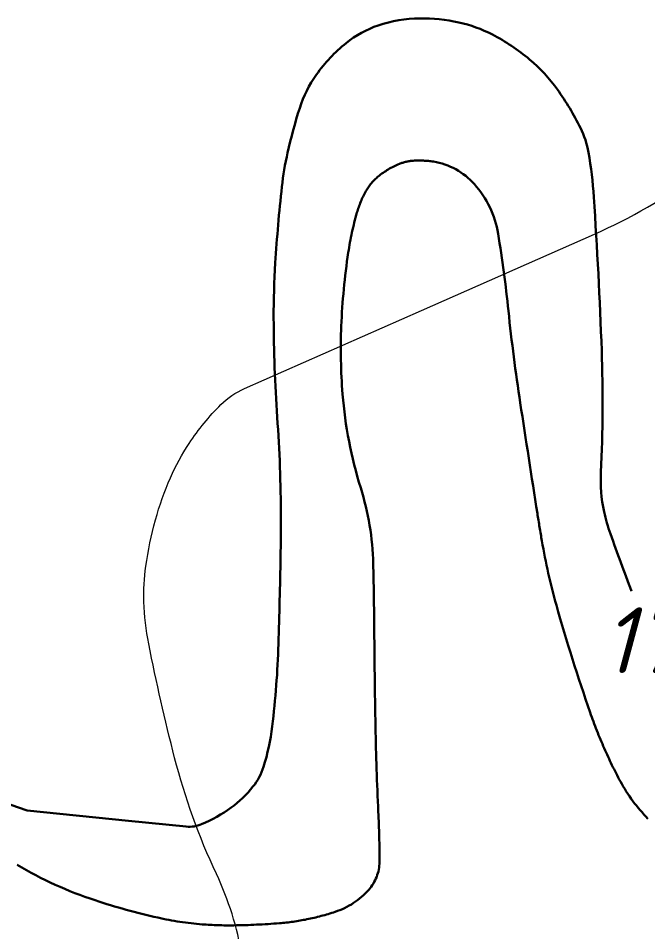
# Model space of a CAD drawing. Header units: millimetres. Extents: x -994 to -400, y 519 to 1360.
# Drawn here: x -519.01 to -495.09, y 615.88 to 650.58 of the extents above; entities that cross this region are included whole.
import ezdxf

# ---------------------------------------------------------------- set-up
doc = ezdxf.new("R2010")
doc.units = ezdxf.units.MM
doc.linetypes.add('ACAD_ISO04W100', pattern=[30, 24, -3, 0, -3])
doc.layers.add('Висоти', color=2, linetype='Continuous')
doc.layers.add('Кривульки', color=1, linetype='Continuous')
doc.layers.add('Кривульки Товсты', color=70, linetype='Continuous', lineweight=30)
doc.styles.add('GOST-2.304_Type-B_italic', font='GOST Common Italic.ttf')

msp = doc.modelspace()

# ---------------------------------------------------------------- linework, layer by layer
at = {"layer": 'Кривульки', "lineweight": 20}
msp.add_lwpolyline([(-510.503, 614.977, 0.067241), (-511.476, 618.077, -0.04643), (-513.066, 622.493, -0.014619), (-514.049, 626.823, -0.040554), (-514.231, 628.415, -0.042923), (-514.158, 629.768, -0.032377), (-513.794, 631.526, -0.036532), (-513.223, 633.131, -0.041939), (-512.513, 634.434, -0.051574), (-511.304, 635.911, -0.091934), (-510.415, 636.518), (-503.689, 639.484), (-497.115, 642.383, 0.053221), (-493.2, 644.633, 0.065873)], format="xyb", dxfattribs=at)
at = {"layer": 'Кривульки Товсты', "lineweight": 30, "ltscale": 0.3}
msp.add_lwpolyline([(-524.153, 622.383), (-518.674, 620.491), (-514.822, 620.102), (-512.628, 619.88, 0.125473), (-512.04, 619.968, 0.057432), (-510.923, 620.598, 0.067417), (-510.089, 621.395, 0.092304), (-509.691, 622.142, 0.045987), (-509.357, 623.682, 0.023043), (-509.121, 626.812, 0.00251), (-509.04, 630.131, 0.005537), (-509.027, 631.637, 0.016909), (-509.167, 635.433, -0.017076), (-509.303, 639.193, -0.016195), (-509.24, 641.292, -0.011727), (-508.991, 644.181, -0.028239), (-508.773, 645.478, -0.021178), (-508.314, 647.171, -0.078489), (-507.678, 648.444, -0.067819), (-506.549, 649.641, -0.088911), (-505.326, 650.313, -0.077713), (-503.755, 650.582, -0.058632), (-502.27, 650.429, -0.064288), (-500.99, 649.965, -0.056313), (-499.579, 649.022, -0.061227), (-498.519, 647.877, -0.041355), (-497.642, 646.421, -0.072117), (-497.339, 645.491, -0.026195), (-497.136, 643.794, -0.007657), (-496.836, 637.959, -0.021419), (-496.868, 633.348, 0.065349), (-496.745, 631.836, 0.033804), (-496.505, 630.997, 0.002954), (-495.704, 628.82, 0.003501)], format="xyb", dxfattribs=at)
at = {"layer": 'Кривульки Товсты', "linetype": 'ACAD_ISO04W100', "lineweight": 30, "ltscale": 0.3}
msp.add_lwpolyline([(-519.056, 618.422, 0.05303), (-516.089, 617.078, 0.024664), (-513.708, 616.419, 0.035677), (-512.018, 616.164, 0.023227), (-510.818, 616.126, 0.016064), (-509.085, 616.207, 0.030564), (-508.037, 616.355, 0.029147), (-506.964, 616.64, 0.132682), (-505.686, 617.48, 0.182032), (-505.282, 618.537, 0.013761), (-505.325, 620.442, -0.008127), (-505.433, 623.667, -0.00238), (-505.482, 627.592, 0.004111), (-505.519, 629.864, 0.069845), (-505.995, 632.749, -0.056229), (-506.683, 636.309, -0.029753), (-506.733, 638.894, -0.02739), (-506.466, 641.689, -0.03242), (-506.136, 643.2, -0.056858), (-505.797, 644.017, -0.095596), (-505.331, 644.574, -0.073789), (-504.525, 645.052, -0.080572), (-503.995, 645.174, -0.056988), (-503.231, 645.138, -0.171121), (-501.675, 644.288, -0.143749), (-500.772, 642.4, -0.014002), (-500.381, 639.469, 0.011758), (-499.931, 635.976, 0.000924), (-499.281, 631.774, 0.003711), (-499.109, 630.73, 0.026081), (-498.557, 628.289, 0.015265), (-497.274, 624.212, 0.019452), (-496.739, 622.851, 0.020352), (-496.126, 621.594, 0.071455), (-495.077, 620.178, 0.046792)], format="xyb", dxfattribs=at)

# ---------------------------------------------------------------- texts
at = {"layer": 'Висоти', "insert": (-496.796, 628.207), "char_height": 2.5, "attachment_point": 1, "style": 'GOST-2.304_Type-B_italic'}
msp.add_mtext_dynamic_manual_height_columns('{\\fGOST Common|b0|i1|c204|p34;176}', width=8.7959, gutter_width=12.5, heights=[0], dxfattribs=at)

doc.saveas('drawing.dxf')
